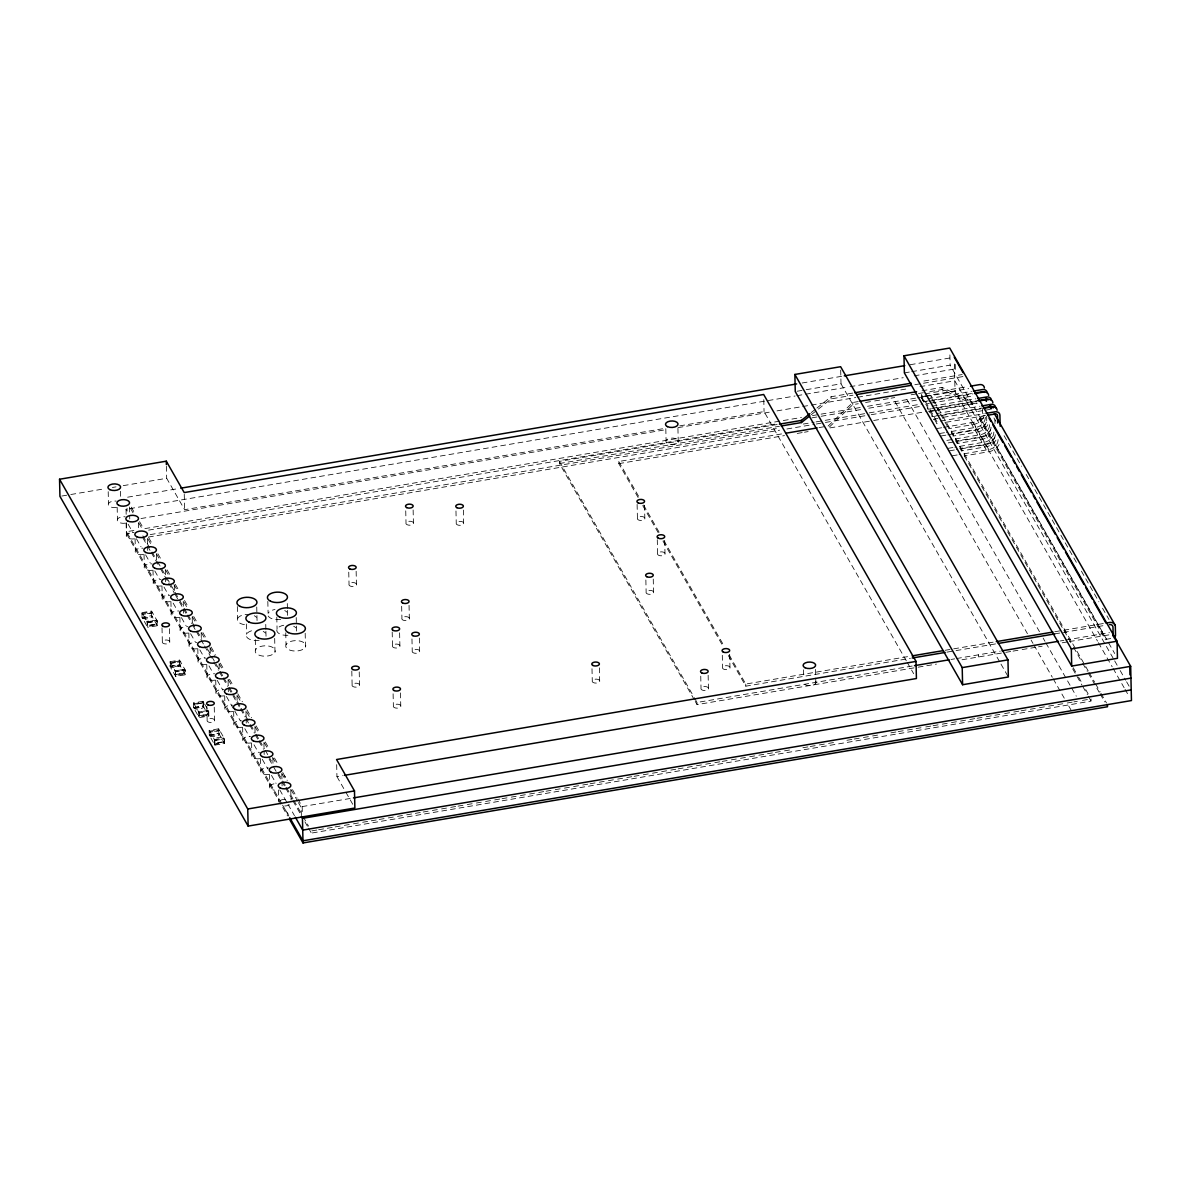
<?xml version="1.0" encoding="UTF-8"?>
<svg xmlns="http://www.w3.org/2000/svg" width="1191" height="1191" viewBox="0 0 1191 1191"><rect width="100%" height="100%" fill="white"/><g stroke="black" fill="none" stroke-linecap="round" stroke-linejoin="round"><path stroke-width="0.75" stroke-dasharray="5 3.75" d="M985.359 417.297L985.299 418.473A9.796 8.054 -29.7 0 1 977.379 427.048L946.398 432.363M989.602 424.725L989.542 425.902A9.796 8.054 -29.7 0 1 981.622 434.462L943.778 440.953M991.001 427.197L990.942 428.373A9.796 8.054 -29.7 0 1 983.022 436.933L945.192 443.424M993.83 432.139L993.77 433.316A9.796 8.054 -29.7 0 1 985.85 441.876L954.869 447.206M995.244 434.611L995.185 435.787A9.796 8.054 -29.7 0 1 987.265 444.362L956.284 449.677M998.073 439.568L998.013 440.744A9.796 8.054 -29.7 0 1 990.093 449.32L959.112 454.634M828.117 426.065L852.771 402.513L858.249 401.575M829.457 426.959L852.83 404.642L858.294 403.719M811.294 412.533L815.537 409.138M816.952 408.022L831.11 396.737L852.95 393.045M811.339 414.662L816.996 410.151M818.411 409.034L831.154 398.881L852.994 395.189M943.585 427.42L974.566 422.105A9.796 8.054 -29.7 0 0 982.486 413.53L982.456 408.677M947.813 434.834L978.794 429.519A9.796 8.054 -29.7 0 0 986.714 420.944L986.684 416.106M61.753 496.051L68.989 494.831M70.79 494.518L105.165 488.697M112.401 487.476L116.018 486.866M123.254 485.645L166.68 478.291L184.605 509.688L663.208 428.671M127.616 497.198L178.933 488.504M802.124 383.011L842.454 376.177M910.266 364.699L952.428 357.568M904.371 372.902L909.864 371.979M911.696 371.666L950.12 365.161L1114.687 653.502M797.092 391.244L804.416 390.008M806.247 389.695L841.01 383.815L1000.068 662.479M126.157 514.304L126.038 509.272L795.067 396.007M796.898 395.695L848.215 387.015M850.046 386.703L903.21 377.696M914.197 375.835L954.527 369.016L955.376 370.505L955.197 362.481M923.918 381.031L962.149 374.555M914.867 384.708L964.01 376.386M679.719 425.872L764.056 411.595L906.321 660.841M140.97 518.547L667.02 429.489M678.021 427.629L769.669 412.116M776.994 410.88L800.828 406.846M802.66 406.533L855.823 397.526M857.654 397.228L908.971 388.534M919.973 386.673L954.795 380.778L1105.486 644.793M922.057 390.782L942.111 387.388L971.975 401.709L972.02 403.838L942.155 389.517L927.581 391.988M865.589 402.484L872.884 401.248M874.7 400.95L889.29 398.479M891.106 398.166L894.754 397.541M911.16 394.772L916.638 393.849M918.455 393.536L925.749 392.301M925.065 393.849L966.869 386.762M971.499 393.551L924.29 401.546L924.246 399.402L921.417 394.459L921.477 396.603L968.67 388.608M133.883 530.471L126.559 531.722L281.686 803.508M144.885 528.61L801.469 417.46M812.47 415.599L860.155 407.53M867.495 406.295L915.581 398.151M917.293 397.854L924.156 396.692M925.883 396.409L955.033 391.467L1097.492 641.056M126.35 522.804L126.603 533.851L132.097 532.928M148.592 530.129L777.142 423.728M811.964 417.833L819.289 416.597M821.12 416.284L861.435 409.466M868.76 408.215L916.415 400.161M927.878 398.791L971.514 391.407M694.323 699.787L559.472 463.522L559.428 461.379L779.39 424.145M559.472 463.522L779.435 426.274M929.293 401.263L972.928 393.879M150.215 534.61L779.361 428.105M803.21 424.07L814.212 422.21M816.043 421.897L823.383 420.646M825.214 420.349L867.405 413.203M869.236 412.89L922.608 403.853M925.705 404.017L928.533 408.96L928.474 406.816L925.66 401.873L925.705 404.017L929.337 403.407M931.154 403.094L972.913 396.022M148.428 537.052L779.554 430.219M786.894 428.983L814.406 424.324M816.237 424.011L823.577 422.76M825.423 422.448L869.445 415.004M871.276 414.691L922.653 405.997M932.121 406.205L975.742 398.821M638.123 497.51L618.799 463.641L618.754 461.498L782.591 433.762M819.006 427.599L826.286 426.363M932.151 408.349L977.216 400.816M937.168 408.066L977.156 401.293M618.799 463.641L784.467 435.593M797.211 433.435L802.674 432.512M804.491 432.214L808.138 431.589M829.978 427.897L871.872 420.795M873.688 420.497L926.494 411.55M928.325 411.237L935.605 410.017M937.421 409.704L977.26 402.96M933.565 410.821L977.141 403.436M936.349 413.619L979.985 406.235M936.394 415.763L981.786 408.081M941.396 415.48L981.399 408.707M943.257 417.312L983.185 410.553M985.002 410.24L990.45 409.332M940.577 421.048L984.213 413.664M946.086 422.269L986.029 415.51M1110.667 638.436A3.588 2.948 -29.7 0 1 1109.789 638.704L1106.35 639.284L979.33 416.731L979.374 418.875L983.572 418.115A6.089 5.017 -29.7 0 0 986.356 416.612M936.722 428.581L941.858 427.718M939.535 433.524L944.686 432.661M940.95 435.995L946.101 435.132M955.778 438.913L955.837 441.057L980.446 436.889A12.297 10.123 -29.7 0 0 991.656 427.167M955.837 441.057L957.236 443.528L981.846 439.36A12.297 10.123 -29.7 0 0 993.071 429.638M948.006 448.367L953.157 447.488M960.02 446.327L960.065 448.471L984.674 444.303A12.297 10.123 -29.7 0 0 995.899 434.581M949.421 450.838L954.572 449.96M960.065 448.471L961.479 450.942L986.088 446.774A12.297 10.123 -29.7 0 0 997.299 437.067M952.249 455.796L957.4 454.932M964.263 453.771L964.293 455.885L988.902 451.717A12.297 10.123 -29.7 0 0 1000.127 442.01M141.952 612.65L151.555 611.028L157.212 620.913L157.316 625.722L147.714 627.359L147.595 622.536L141.952 612.65L142.071 617.459L146.999 626.124L156.602 623.95L146.999 625.588M142.146 613.499L151.748 611.861L152.284 612.799L142.667 614.422L142.146 613.499L142.235 617.236C142.22 620.511 154.413 618.457 151.838 615.613L142.071 617.459M142.756 618.159L152.359 616.536M146.91 621.836L156.512 620.213L157.048 621.136L157.123 624.888L147.52 626.511L146.895 621.3L156.512 620.213M147.595 622.536L157.212 620.913M147.431 622.774L157.048 621.136M185.32 674.791L179.677 664.906L170.075 666.528L169.956 661.72L179.558 660.097L185.215 669.982L185.32 674.791L175.717 676.414L170.775 667.764L180.377 666.141L179.752 660.931L170.149 662.553L170.76 667.228L180.362 665.605M170.67 663.491C191.215 659.04 175.107 663.685 170.149 662.553M170.239 666.305L179.841 664.682M184.516 669.282L174.913 670.905L184.516 669.282L185.126 673.942L175.524 675.58L175.003 674.642L184.605 673.019L185.126 673.942M169.956 661.72L175.598 671.605L185.215 669.982M174.913 670.905L175.434 671.828L185.052 670.205M204.644 704.03L208.738 711.191L208.842 715.999L199.239 717.637L193.597 707.737L193.478 702.928L203.095 701.305L203.795 702.541L194.207 704.7L193.671 703.777L203.274 702.154L203.81 703.077M203.795 702.541L194.207 704.7M193.761 707.514L203.363 705.891C205.939 708.734 193.746 710.789 193.761 707.514L193.671 703.777M193.597 707.737L203.199 706.114L208.842 715.999M194.282 708.437L203.884 706.814M208.038 710.491L198.435 712.114L208.038 710.491L208.648 715.166L199.046 716.788L198.525 715.865L208.127 714.228L208.648 715.166M198.435 712.114L198.957 713.052L208.738 711.191M213.368 742.395L209.274 735.219L209.169 730.411L218.772 728.788L224.414 738.673L224.533 743.482L214.916 745.104L214.216 743.869L223.804 741.71L214.201 743.333L214.737 744.271L224.34 742.633L224.25 738.896C224.265 735.621 212.072 737.691 214.648 740.519L214.737 744.271M209.348 731.244L218.965 729.621L219.486 730.559L209.884 732.182L209.348 731.244L209.437 734.996C209.422 738.271 221.615 736.202 219.04 733.373L209.437 734.996M209.274 735.219L218.876 733.596L224.533 743.482M209.973 735.919L219.576 734.296M214.112 739.596L223.729 737.973M209.169 730.411L214.812 740.296L224.414 738.673M214.648 740.519L224.25 738.896M729.205 655.02L745.76 684.051L910.326 656.196M945.073 650.301L994.44 641.949M1054.779 631.736L1062.089 630.501M1063.92 630.188L1105.977 623.072M728.326 655.541L745.819 686.18L910.371 658.325M946.949 652.132L954.259 650.896M956.09 650.584L996.316 643.78M1054.824 633.88L1106.022 625.201M694.279 697.643L697.033 702.467L912.634 665.963M950.999 659.472L954.661 658.846M956.492 658.549L1000.246 651.135M1060.303 640.966L1063.95 640.356M1065.766 640.043L1109.446 632.644M695.246 701.395L697.077 704.61L916.341 667.481M918.157 667.183L936.439 664.087M962.015 659.754L1003.939 652.653M1005.755 652.355L1011.219 651.432M1013.035 651.12L1020.315 649.884M1022.146 649.571L1036.706 647.115M1038.522 646.802L1042.155 646.192M1062.178 642.798L1067.642 641.875M1069.458 641.562L1111.322 634.475M336.681 764.637L336.949 776.621L342.457 775.683M297.795 798.908L302.186 806.59L353.504 797.91M316.806 830.038L311.313 830.961L311.357 833.105L1091.09 701.112L1091.045 698.968M318.652 829.725L333.316 827.239M335.147 826.926L342.487 825.691M344.318 825.378L351.658 824.127M353.504 823.815L360.828 822.579M362.674 822.266L377.339 819.78M379.17 819.468L386.509 818.232M388.34 817.919L395.68 816.684M397.526 816.371L404.851 815.12M406.697 814.823L421.361 812.336M423.192 812.024L430.532 810.773M432.363 810.476L439.702 809.225M441.548 808.912L448.873 807.677M450.719 807.364L456.213 806.426M458.044 806.128L465.383 804.878M467.214 804.565L474.554 803.33M476.385 803.017L483.725 801.781M485.571 801.469L492.895 800.218M494.741 799.905L500.235 798.982M502.066 798.67L509.406 797.434M511.237 797.121L518.576 795.871M520.407 795.558L527.747 794.323M529.593 794.01L536.918 792.774M538.764 792.462L544.257 791.524M546.088 791.211L553.428 789.975M555.259 789.663L562.599 788.427M564.445 788.114L571.769 786.864M573.615 786.566L580.94 785.316M582.786 785.003L588.28 784.08M590.111 783.767L597.45 782.517M599.281 782.219L606.621 780.968M608.467 780.656L615.792 779.42M617.638 779.108L624.962 777.872M626.808 777.559L632.302 776.621M634.133 776.309L641.473 775.073M643.304 774.76L650.643 773.525M652.489 773.212L659.814 771.962M661.66 771.649L668.985 770.413M670.831 770.101L676.324 769.178M678.155 768.865L685.495 767.614M687.326 767.302L694.666 766.066M696.512 765.753L703.836 764.518M705.682 764.205L713.007 762.955M714.853 762.657L720.347 761.719M722.178 761.406L729.517 760.171M731.348 759.858L738.688 758.607M740.534 758.31L747.859 757.059M749.705 756.747L757.029 755.511M758.875 755.198L773.54 752.712M775.371 752.399L782.71 751.164M784.556 750.851L791.881 749.615M802.898 747.74L808.391 746.817M810.222 746.504L817.562 745.268M819.393 744.956L826.733 743.705M828.579 743.392L835.903 742.157M846.92 740.296L852.414 739.358M854.245 739.045L861.584 737.81M863.43 737.497L870.755 736.261M872.601 735.949L879.926 734.698M890.942 732.837L896.436 731.914M898.267 731.602L905.607 730.351M907.453 730.053L923.948 727.254M925.794 726.942L931.288 726.004M933.119 725.706L940.458 724.456M942.289 724.143L949.629 722.907M951.475 722.595L958.8 721.359M960.646 721.046L967.97 719.796M969.816 719.483L975.31 718.56M977.141 718.247L984.481 717.012M986.312 716.699L1002.822 713.9M1004.668 713.588L1011.993 712.352M1013.839 712.039L1019.332 711.101M1021.163 710.789L1028.503 709.553M1030.334 709.24L1037.674 708.005M1039.52 707.692L1046.844 706.442M1048.69 706.144L1056.015 704.893M1057.861 704.581L1063.355 703.658M1072.168 702.154L1067.032 703.032L1071.409 710.714M1073.895 701.871L1077.319 701.291M1082.47 700.412L1089.318 699.251M926.285 396.022L920.866 396.916L923.68 401.858L926.628 401.397M936.037 416.076L932.151 416.701L929.322 411.758L933.119 411.133M937.913 418.458L933.565 419.172L935.679 422.894M931.302 408.736L927.923 409.287L925.794 405.58M285.349 809.94L289.741 816.297M993.949 417.952L995.795 421.167M1004.073 435.683L1021.565 466.321M1026.166 474.39L1077.706 564.698M1081.398 571.144L1098.876 601.783M1102.553 608.244L1109 619.528M979.374 418.875L1105.471 639.805M1106.394 646.4L1113.749 659.278M1114.672 660.886L1119.257 668.94M1120.18 670.548L1125.689 680.21M1126.612 681.818L1130.289 688.249M973.255 422.403L976.084 427.346M977.483 429.817L980.312 434.76M981.726 437.231L984.54 442.174M985.954 444.645L988.783 449.617M1098.415 642.664L1112.171 666.781M1113.094 668.389L1124.11 687.698M1125.019 689.306L1128.696 695.738M970.859 422.805L973.687 427.748M975.087 430.219L977.915 435.162M979.33 437.633L982.143 442.59M983.558 445.062L986.386 450.019M1088.202 670.935L931.02 395.531L931.064 397.675M1089.125 672.528L1094.618 682.16M1095.526 683.768L1100.112 691.792M1101.02 693.385L1106.513 703.018M931.957 399.223L947.887 427.137M964.293 455.885L1072.6 645.656M1073.523 647.264L1081.785 661.734M1082.708 663.342L1087.294 671.382M1088.217 672.989L1099.219 692.284M1100.142 693.891L1104.727 701.931M921.477 396.603L924.29 401.546M1073.18 667.675L1077.647 675.491M1078.54 677.069L1082.113 683.321M1085.686 689.574L1089.259 695.842M1072.674 668.851L1081.89 684.974M1082.813 686.597L1087.413 694.651M1088.321 696.273L1091.09 701.112M907.006 399.595L1039.46 631.662M1043.137 638.108L1044.983 641.339M1045.892 642.946L1070.754 686.492M1071.677 688.1L1076.277 696.169M895.007 401.635L1027.446 633.686M1031.123 640.133L1032.969 643.363M1033.892 644.971L1052.293 677.232M1053.216 678.84L1064.263 698.194M1000.991 664.102L1008.345 676.979M907.229 662.449L913.661 673.704M618.754 461.498L639.001 496.975M643.602 505.044L659.248 532.466M663.849 540.52L723.681 645.343M642.723 505.565L658.37 532.987M662.97 541.042L722.803 645.864M559.428 461.379L693.356 696.035M336.949 776.621L345.018 790.75M345.911 792.328L353.087 804.878M131.278 507.158L134.955 513.589M139.541 521.628L143.218 528.06M148.726 537.707L152.388 544.138M157.897 553.785L161.574 560.232M167.082 569.879L170.76 576.31M175.345 584.349L179.007 590.781M184.516 600.428L188.193 606.859M193.701 616.506L197.378 622.953M202.887 632.6L206.549 639.031M211.135 647.07L215.735 655.11M220.32 663.149L223.997 669.58M229.506 679.227L233.168 685.674M237.768 693.713L242.354 701.752M246.939 709.791L251.524 717.831M256.125 725.87L259.787 732.301M265.295 741.963L268.972 748.395M274.481 758.042L278.143 764.473M282.743 772.512L287.239 780.492M292.51 789.633L296.946 797.479M130.534 508.468L133.303 513.321M138.841 523.013L141.61 527.866M148.071 539.181L151.763 545.642M156.363 553.726L160.056 560.187M165.594 569.879L169.286 576.355M173.901 584.424L177.578 590.9M184.039 602.214L186.808 607.053M192.346 616.759L195.116 621.598M201.562 632.912L205.254 639.373M209.869 647.457L214.484 655.541M219.099 663.625L222.791 670.086M228.315 679.778L232.007 686.254M237.545 695.946L240.314 700.799M246.775 712.114L249.529 716.952M255.068 726.659L258.76 733.12M264.298 742.812L267.99 749.288M272.59 757.357L276.282 763.833M281.82 773.525L285.512 779.986M291.051 789.693L297.497 800.992M298.42 802.615L301.189 807.468L301.397 816.505M142.875 535.846L151.153 550.361M152.076 551.984L156.676 560.038M157.599 561.661L165.877 576.161M166.8 577.784L174.169 590.676M175.092 592.299L178.769 598.745M179.692 600.353L183.369 606.815M184.292 608.422L187.047 613.261M187.97 614.869L196.262 629.384M197.17 630.992L201.785 639.061M207.308 648.738L210.986 655.184M211.909 656.807L219.263 669.699M220.186 671.307L222.955 676.146M223.863 677.768L228.464 685.822M229.387 687.445L232.156 692.284M233.079 693.891L240.433 706.784M241.356 708.407L249.634 722.922M250.557 724.53L255.157 732.599M256.08 734.207L258.849 739.045M259.772 740.653L264.372 748.722M265.28 750.33L268.049 755.168M268.972 756.776L272.65 763.237M278.173 772.914L281.85 779.361M282.773 780.968L285.542 785.807M286.45 787.43L292.897 798.714M293.82 800.322L302.097 814.838M303.02 816.445L308.543 826.122M142.92 537.99L146.597 544.436M147.52 546.059L150.289 550.897M151.197 552.505L159.49 567.02M160.413 568.628L167.767 581.536M168.69 583.143L174.214 592.82M175.137 594.428L182.506 607.336M183.414 608.943L186.183 613.782M187.106 615.39L191.706 623.459M192.629 625.067L195.384 629.905M196.307 631.528L199.984 637.974M200.907 639.582L203.661 644.42M204.584 646.043L212.876 660.543M213.799 662.166L218.4 670.22M219.308 671.843L222.077 676.682M223 678.289L227.6 686.358M228.523 687.966L235.878 700.874M236.801 702.482L239.57 707.32M240.478 708.928L245.093 716.997M246.001 718.605L248.77 723.443M249.693 725.051L254.293 733.12M255.216 734.728L257.971 739.566M258.894 741.189L263.494 749.243M269.017 758.92L272.694 765.366M273.617 766.989L280.987 779.882M281.91 781.504L284.664 786.343M285.587 787.951L292.033 799.235M292.941 800.843L300.311 813.751M304.911 821.82L307.68 826.658M308.588 828.266L311.357 833.105M126.038 509.272L127.095 511.118L127.02 507.5M128.152 524.248L132.737 532.288M136.414 538.734L141.014 546.788M145.6 554.827L150.2 562.881M154.785 570.936L159.386 578.975M163.986 587.029L168.571 595.083M173.171 603.122L176.849 609.569M181.434 617.623L186.034 625.662M190.62 633.716L195.22 641.77M199.82 649.81L204.405 657.864M209.006 665.918L212.683 672.349M217.268 680.403L222.791 690.065M226.454 696.497L233.808 709.374M234.731 710.982L240.24 720.644M244.84 728.698L249.425 736.738M254.025 744.792L257.703 751.238M262.288 759.277L267.811 768.939M271.488 775.386L276.074 783.425M279.751 789.871L287.105 802.749M288.028 804.357L294.46 815.627M282.595 805.116L288.877 816.118M126.603 533.851L287.582 815.909M179.752 660.931L180.288 661.854M156.602 623.95L157.123 624.888M223.804 741.71L224.34 742.633M157.316 625.722L151.674 615.836L151.555 611.028M193.478 702.928L199.135 712.813L199.239 717.637M284.575 775.728L285.483 777.395M994.902 419.917L994.991 423.594M978.407 654.827L978.466 656.97M961.42 448.799L961.479 450.942M957.192 441.385L957.236 443.528M954.408 363.97L955.033 391.467M952.964 433.971L953.008 436.1L977.617 431.946A12.297 10.123 -29.7 0 0 988.843 422.224M949.897 354.903L950.12 365.161M951.549 431.499L951.594 433.628L976.203 429.475A12.297 10.123 -29.7 0 0 986.952 421.138M948.721 426.557L948.78 428.686L973.389 424.517A12.297 10.123 -29.7 0 0 984.6 414.81M942.111 387.388L942.155 389.517M852.771 402.513L852.83 404.642M840.697 370.133L841.01 383.815M831.11 396.737L831.154 398.881M815.537 669.387L815.85 683.083M803.419 669.774L803.568 676.607M763.788 399.625L764.056 411.595M745.76 684.051L745.819 686.18M729.666 654.38L729.979 668.077A3.811 1.98 -1.3 0 1 723.637 669.148A3.811 1.98 -1.3 0 1 725.2 665.784A3.811 1.98 -1.3 0 1 729.979 668.077M722.297 655.288L722.565 667.258M708.139 675.252L708.451 688.934A3.811 1.98 -1.3 0 1 702.095 690.006A3.811 1.98 -1.3 0 1 703.658 686.641A3.811 1.98 -1.3 0 1 708.451 688.934M700.755 676.146L701.023 688.13M697.033 702.467L697.077 704.61M677.932 428.298L678.245 441.995A6.253 3.245 -1.3 0 1 667.853 443.752A6.253 3.245 -1.3 0 1 670.399 438.228A6.253 3.245 -1.3 0 1 678.245 441.995M665.814 428.686L666.082 440.655M664.697 540.55L665.01 554.232A3.811 1.98 -1.3 0 1 658.668 555.304A3.811 1.98 -1.3 0 1 660.216 551.939A3.811 1.98 -1.3 0 1 665.01 554.232M657.283 539.731L657.596 553.428M653.249 579.079L653.546 592.761A3.811 1.98 -1.3 0 1 647.204 593.833A3.811 1.98 -1.3 0 1 648.767 590.468A3.811 1.98 -1.3 0 1 653.546 592.761M644.539 505.222L644.837 518.904A3.811 1.98 -1.3 0 1 638.495 519.976A3.811 1.98 -1.3 0 1 640.058 516.611A3.811 1.98 -1.3 0 1 644.837 518.904M645.864 579.972L646.132 591.957M637.111 504.403L637.423 518.1M599.386 667.838L599.683 681.52A3.811 1.98 -1.3 0 1 593.341 682.592A3.811 1.98 -1.3 0 1 594.904 679.227A3.811 1.98 -1.3 0 1 599.683 681.52M592.001 668.732L592.269 680.701M463.359 510.061L463.656 523.757A3.811 1.98 -1.3 0 1 457.314 524.829A3.811 1.98 -1.3 0 1 458.877 521.464A3.811 1.98 -1.3 0 1 463.656 523.757M455.974 510.969L456.242 522.938M419.336 638.048L419.649 651.73A3.811 1.98 -1.3 0 1 413.307 652.802A3.811 1.98 -1.3 0 1 414.87 649.437A3.811 1.98 -1.3 0 1 419.649 651.73M413.128 509.956L413.441 523.638A3.811 1.98 -1.3 0 1 407.099 524.71A3.811 1.98 -1.3 0 1 408.647 521.345A3.811 1.98 -1.3 0 1 413.441 523.638M411.967 638.942L412.235 650.926M409.049 605.356L409.347 619.037A3.811 1.98 -1.3 0 1 403.005 620.109A3.811 1.98 -1.3 0 1 404.568 616.744A3.811 1.98 -1.3 0 1 409.347 619.037M405.744 510.85L406.012 522.834M401.665 606.249L401.933 618.233M399.61 632.778L399.923 646.46A3.811 1.98 -1.3 0 1 393.581 647.532A3.811 1.98 -1.3 0 1 395.144 644.167A3.811 1.98 -1.3 0 1 399.923 646.46M400.474 692.894L400.786 706.576A3.811 1.98 -1.3 0 1 394.444 707.648A3.811 1.98 -1.3 0 1 396.007 704.283A3.811 1.98 -1.3 0 1 400.786 706.576M392.196 631.959L392.509 645.656M393.104 693.787L393.372 705.772M359.22 671.888L359.533 685.584A3.811 1.98 -1.3 0 1 353.191 686.656A3.811 1.98 -1.3 0 1 354.754 683.292A3.811 1.98 -1.3 0 1 359.533 685.584M356.139 571.263L356.451 584.945A3.811 1.98 -1.3 0 1 350.109 586.017A3.811 1.98 -1.3 0 1 351.673 582.652A3.811 1.98 -1.3 0 1 356.451 584.945M351.807 671.084L352.119 684.765M348.755 572.156L349.037 584.141M305.179 633.225L305.491 646.907A10.019 5.196 -1.3 0 1 288.847 649.72A10.019 5.196 -1.3 0 1 292.941 640.892A10.019 5.196 -1.3 0 1 305.491 646.907M302.186 806.59L302.38 814.986M296.217 617.519L296.365 624.367M296.41 626.079L296.529 631.2A10.019 5.196 -1.3 0 0 293.701 626.258M287.299 603.524L287.403 608.661M287.448 610.373L287.567 615.509A10.019 5.196 -1.3 0 0 284.738 610.566M290.783 789.633L291.021 799.905M285.751 632.808L286.034 644.778M281.82 773.942L282.103 785.911M276.788 617.102L277.071 629.071M278.471 789.99L278.739 801.975M274.674 638.391L274.987 652.072A10.019 5.196 -1.3 0 1 258.358 654.886A10.019 5.196 -1.3 0 1 262.437 646.058A10.019 5.196 -1.3 0 1 274.987 652.072M272.858 758.235L272.977 763.371M267.826 601.395L268.109 613.38A10.019 5.196 -1.3 0 1 275.017 609.494M269.508 774.299L269.776 786.268A6.357 3.305 -1.3 0 0 274.466 790.184M265.757 624.397L265.876 629.533M265.906 631.23L266.025 636.366A10.019 5.196 -1.3 0 0 263.211 631.424M263.911 742.529L264.179 754.513M260.546 758.593L260.814 770.562M256.75 606.978L256.914 613.827M256.943 615.539L257.062 620.66A10.019 5.196 -1.3 0 0 254.249 615.717M255.291 639.671L255.529 649.944M254.948 726.823L255.053 731.959M251.584 742.886L251.852 754.871M246.329 623.98L246.567 634.237M245.986 711.131L246.254 723.101M242.622 727.195L242.89 739.164M237.337 606.561L237.605 618.531A10.019 5.196 -1.3 0 0 244.974 624.694M237.024 695.425L237.128 700.561M233.659 711.489L233.927 723.458M228.062 679.719L228.33 691.703M224.697 695.782L224.965 707.767M219.099 664.027L219.218 669.148M219.486 730.559L209.884 732.182M218.772 728.788L218.876 733.596M215.735 680.091L216.003 692.06M214.246 707.201L214.559 720.883A3.811 1.98 -1.3 0 1 208.217 721.969A3.811 1.98 -1.3 0 1 209.78 718.605A3.811 1.98 -1.3 0 1 214.559 720.883M214.812 740.296L214.916 745.104M210.137 648.321L210.286 655.169M208.127 714.228L198.525 715.865M206.772 664.384L207.055 676.354M206.832 706.397L207.145 720.079M203.274 702.154L203.363 705.891M203.095 701.305L203.199 706.114M201.175 632.615L201.324 639.463M197.81 648.678L198.093 660.663M198.957 713.052L199.046 716.788M192.213 616.923L192.361 623.756M188.848 632.972L189.131 644.956M184.248 494.295L184.605 509.688M183.25 601.217L183.518 613.186M184.605 673.019L175.003 674.642M179.886 617.28L180.169 629.25M179.558 660.097L179.677 664.906M174.288 585.51L174.407 590.647M175.598 671.605L175.717 676.414M175.434 671.828L175.524 675.58M170.923 601.574L171.206 613.544M166.412 466.306L166.68 478.291M169.435 628.699L169.747 642.381A3.811 1.98 -1.3 0 1 163.405 643.453A3.811 1.98 -1.3 0 1 164.968 640.088A3.811 1.98 -1.3 0 1 169.747 642.381M165.326 569.819L165.594 581.789M161.961 585.868L162.244 597.852M162.021 627.88L162.333 641.562M156.363 554.113L156.483 559.249M152.999 570.176L153.282 582.146M152.284 612.799L142.667 614.422M147.401 538.406L147.669 550.391M144.037 554.47L144.319 566.44M138.439 522.715L138.558 527.836M135.089 538.764L135.357 550.748M129.477 507.009L129.745 518.978M126.127 523.072L126.395 535.042M120.514 491.302L120.633 496.439M117.165 507.366L117.433 519.336M108.202 491.66L108.47 503.644M259.117 640.252A10.019 5.196 -1.3 0 1 246.686 636.932A10.019 5.196 -1.3 0 1 253.475 630.352M237.605 618.531A10.019 5.196 -1.3 0 1 249.693 614.511M280.659 619.38A10.019 5.196 -1.3 0 1 268.228 616.06M287.924 635.294A10.019 5.196 -1.3 0 1 276.982 631.334A10.019 5.196 -1.3 0 1 283.979 625.201M815.775 681.401A6.253 3.245 -1.3 0 1 811.533 685.51A6.253 3.245 -1.3 0 1 803.761 683.426M289.517 804.848A6.357 3.305 -1.3 0 1 283.428 805.89M280.317 800.441A6.357 3.305 -1.3 0 1 286.421 799.414M269.776 786.268A6.357 3.305 -1.3 0 1 277.458 783.708M268.794 774.388A6.357 3.305 -1.3 0 1 260.635 771.426A6.357 3.305 -1.3 0 1 268.496 768.001M259.832 758.682A6.357 3.305 -1.3 0 1 251.673 755.719A6.357 3.305 -1.3 0 1 259.534 752.31M250.869 742.976A6.357 3.305 -1.3 0 1 242.711 740.028A6.357 3.305 -1.3 0 1 250.572 736.604M241.907 727.284A6.357 3.305 -1.3 0 1 233.764 724.322A6.357 3.305 -1.3 0 1 241.609 720.897M232.945 711.578A6.357 3.305 -1.3 0 1 224.801 708.615A6.357 3.305 -1.3 0 1 232.647 705.206M223.982 695.872A6.357 3.305 -1.3 0 1 215.839 692.924A6.357 3.305 -1.3 0 1 223.685 689.5M215.02 680.18A6.357 3.305 -1.3 0 1 206.877 677.217A6.357 3.305 -1.3 0 1 214.722 673.793M206.058 664.474A6.357 3.305 -1.3 0 1 197.914 661.511A6.357 3.305 -1.3 0 1 205.76 658.102M197.096 648.767A6.357 3.305 -1.3 0 1 188.952 645.82A6.357 3.305 -1.3 0 1 196.798 642.396M188.133 633.076A6.357 3.305 -1.3 0 1 179.99 630.113A6.357 3.305 -1.3 0 1 187.836 626.689M179.171 617.37A6.357 3.305 -1.3 0 1 171.028 614.407A6.357 3.305 -1.3 0 1 178.873 610.998M170.209 601.663A6.357 3.305 -1.3 0 1 162.065 598.716A6.357 3.305 -1.3 0 1 169.911 595.292M161.247 585.957A6.357 3.305 -1.3 0 1 153.103 583.009A6.357 3.305 -1.3 0 1 160.949 579.585M152.284 570.266A6.357 3.305 -1.3 0 1 144.141 567.303A6.357 3.305 -1.3 0 1 151.986 563.879M143.322 554.559A6.357 3.305 -1.3 0 1 135.178 551.612A6.357 3.305 -1.3 0 1 143.024 548.188M134.36 538.853A6.357 3.305 -1.3 0 1 126.216 535.905A6.357 3.305 -1.3 0 1 134.062 532.481M125.397 523.162A6.357 3.305 -1.3 0 1 117.254 520.199A6.357 3.305 -1.3 0 1 125.1 516.775M116.435 507.455A6.357 3.305 -1.3 0 1 108.292 504.493A6.357 3.305 -1.3 0 1 116.137 501.083M984.481 415.451A3.588 2.948 -29.7 0 1 982.769 416.15M923.814 401.843L921.596 398.151L923.814 401.843M932.717 414.245L929.888 409.302L929.933 411.431L932.761 416.374L932.717 414.245M936.945 421.659L934.131 416.716L934.176 418.86L937.004 423.817L936.945 421.659"/><path stroke-width="1.5" d="M779.39 424.145L801.379 420.423L809.88 413.649M781.266 425.976L801.424 422.552L809.925 415.793M916.028 661.422L336.562 759.516L354.486 790.913L354.873 808.019L248.13 826.092L59.937 496.364L59.55 479.244L166.293 461.185L184.218 492.583L763.669 394.489L916.028 661.422L916.415 678.528L344.288 775.371M903.984 355.796L949.733 348.055L1117.069 641.22L1117.456 658.325L1071.706 666.082L904.371 372.902L903.984 355.796L1071.319 648.961L1071.706 666.082M794.873 374.45L840.623 366.709L1007.958 659.874L1008.345 676.979L962.596 684.721L795.26 391.556L794.873 374.45L962.209 667.615L962.596 684.721M180.764 488.191L796.63 383.934M844.285 375.865L904.773 365.637M854.766 392.732L911.189 383.189M856.642 394.563L911.234 385.333M860.066 401.278L916.594 391.705M970.501 386.152L979.597 384.619A4.898 4.035 -29.7 0 1 984.391 387.998M973.33 391.095L982.426 389.561A4.898 4.035 -29.7 0 1 987.22 392.956M975.131 392.941L982.769 391.66A2.397 1.965 -29.7 0 1 984.481 392.39M974.744 393.566L983.826 392.033A4.898 4.035 -29.7 0 1 988.634 395.427M977.558 398.509L986.654 396.975A4.898 4.035 -29.7 0 1 991.448 400.37M786.239 433.152L817.19 427.911M977.543 400.667L987.011 399.089A2.397 1.965 -29.7 0 1 988.545 399.61M978.972 400.98L988.068 399.447A4.898 4.035 -29.7 0 1 992.862 402.841M981.801 405.937L990.882 404.389A4.898 4.035 -29.7 0 1 995.691 407.784M983.602 407.769L991.24 406.503A2.397 1.965 -29.7 0 1 993.249 407.932M983.215 408.409L992.297 406.86A4.898 4.035 -29.7 0 1 997.105 410.255M986.029 413.351L995.125 411.818A4.898 4.035 -29.7 0 1 999.919 415.197L1000.172 426.289M987.845 415.212L995.482 413.932A2.397 1.965 -29.7 0 1 997.492 415.361L997.701 423.043M912.157 655.884L943.242 650.614M996.272 641.636L1052.948 632.049M912.202 658.013L945.118 652.445M998.147 643.468L1054.824 633.88M914.465 665.665L949.182 659.784M1002.078 650.822L1058.486 641.279M962.209 667.615L1007.958 659.874M1071.319 648.961L1117.069 641.22M59.55 479.244L247.743 808.987L354.486 790.913M353.504 797.91L1130.676 666.335L1131.45 700.561L302.961 840.801L289.755 817.666M301.397 816.505L302.454 818.351L1130.944 678.111M1131.212 689.872L302.722 830.112L295.368 817.234M289.428 819.14L303.02 842.945L1107.481 706.754L1107.436 704.625M982.471 399.923L983.156 399.848A6.089 5.017 -29.7 0 1 986.565 400.757M989.706 405.461L991.552 408.692M994.321 413.53L1114.895 624.784M954.259 357.255L963.087 372.709M989.081 418.264L990.927 421.495M992.758 424.711L1002.882 442.457M1004.728 445.672L1011.174 456.972M1013.02 460.188L1014.851 463.418M1016.697 466.649L1019.451 471.487M1021.297 474.703L1031.421 492.449M1033.267 495.664L1035.098 498.895M1036.944 502.126L1055.36 534.372M1057.191 537.603L1063.637 548.887M1065.483 552.118L1083.884 584.364M1085.73 587.595L1092.177 598.879M1094.008 602.11L1105.977 623.072L1110.176 622.402A6.089 5.017 -29.7 0 1 1115.312 626.034L1115.52 635.339A6.089 5.017 -29.7 0 1 1114.419 638.019M1113.034 635.428L1130.676 666.335M1129.753 666.796L1129.946 674.806M990.51 405.148L990.584 408.826M986.267 397.734L986.356 401.412M801.379 420.423L801.424 422.552M302.454 818.351L303.02 842.945M247.743 808.987L248.13 826.092M166.293 461.185L166.368 464.594M1109.461 624.62A3.588 2.948 -29.7 0 1 1112.975 627.106L1113.153 635.056A3.588 2.948 -29.7 0 1 1113.049 635.86M257.971 637.78A10.019 5.196 -1.3 0 0 274.6 634.967A10.019 5.196 -1.3 0 0 262.05 628.952A10.019 5.196 -1.3 0 0 257.971 637.78M249.008 622.074A10.019 5.196 -1.3 0 0 265.638 619.26A10.019 5.196 -1.3 0 0 253.088 613.246A10.019 5.196 -1.3 0 0 249.008 622.074M240.046 606.383A10.019 5.196 -1.3 0 0 256.675 603.554A10.019 5.196 -1.3 0 0 244.125 597.554A10.019 5.196 -1.3 0 0 240.046 606.383M270.536 601.217A10.019 5.196 -1.3 0 0 287.18 598.403A10.019 5.196 -1.3 0 0 274.63 592.389A10.019 5.196 -1.3 0 0 270.536 601.217M279.498 616.908A10.019 5.196 -1.3 0 0 296.142 614.094A10.019 5.196 -1.3 0 0 283.592 608.095A10.019 5.196 -1.3 0 0 279.498 616.908M288.46 632.615A10.019 5.196 -1.3 0 0 305.104 629.801A10.019 5.196 -1.3 0 0 292.554 623.786A10.019 5.196 -1.3 0 0 288.46 632.615M667.451 426.646A6.253 3.245 -1.3 0 0 677.858 424.874A6.253 3.245 -1.3 0 0 670.012 421.123A6.253 3.245 -1.3 0 0 667.451 426.646M805.056 667.734A6.253 3.245 -1.3 0 0 815.463 665.963A6.253 3.245 -1.3 0 0 807.617 662.211A6.253 3.245 -1.3 0 0 805.056 667.734M163.018 626.347A3.811 1.98 -1.3 0 0 169.36 625.275A3.811 1.98 -1.3 0 0 164.581 622.982A3.811 1.98 -1.3 0 0 163.018 626.347M207.829 704.849A3.811 1.98 -1.3 0 0 214.172 703.777A3.811 1.98 -1.3 0 0 209.378 701.484A3.811 1.98 -1.3 0 0 207.829 704.849M406.697 507.604A3.811 1.98 -1.3 0 0 413.054 506.532A3.811 1.98 -1.3 0 0 408.26 504.24A3.811 1.98 -1.3 0 0 406.697 507.604M701.707 672.9A3.811 1.98 -1.3 0 0 708.05 671.828A3.811 1.98 -1.3 0 0 703.271 669.536A3.811 1.98 -1.3 0 0 701.707 672.9M646.817 576.727A3.811 1.98 -1.3 0 0 653.159 575.655A3.811 1.98 -1.3 0 0 648.38 573.362A3.811 1.98 -1.3 0 0 646.817 576.727M349.722 568.911A3.811 1.98 -1.3 0 0 356.064 567.839A3.811 1.98 -1.3 0 0 351.271 565.546A3.811 1.98 -1.3 0 0 349.722 568.911M402.618 603.003A3.811 1.98 -1.3 0 0 408.96 601.931A3.811 1.98 -1.3 0 0 404.181 599.639A3.811 1.98 -1.3 0 0 402.618 603.003M352.804 669.55A3.811 1.98 -1.3 0 0 359.146 668.479A3.811 1.98 -1.3 0 0 354.367 666.186A3.811 1.98 -1.3 0 0 352.804 669.55M393.194 630.426A3.811 1.98 -1.3 0 0 399.536 629.354A3.811 1.98 -1.3 0 0 394.742 627.062A3.811 1.98 -1.3 0 0 393.194 630.426M412.92 635.696A3.811 1.98 -1.3 0 0 419.262 634.624A3.811 1.98 -1.3 0 0 414.483 632.332A3.811 1.98 -1.3 0 0 412.92 635.696M394.057 690.542A3.811 1.98 -1.3 0 0 400.399 689.47A3.811 1.98 -1.3 0 0 395.62 687.177A3.811 1.98 -1.3 0 0 394.057 690.542M592.954 665.486A3.811 1.98 -1.3 0 0 599.296 664.414A3.811 1.98 -1.3 0 0 594.517 662.122A3.811 1.98 -1.3 0 0 592.954 665.486M456.927 507.708A3.811 1.98 -1.3 0 0 463.269 506.637A3.811 1.98 -1.3 0 0 458.49 504.344A3.811 1.98 -1.3 0 0 456.927 507.708M723.25 652.043A3.811 1.98 -1.3 0 0 729.592 650.971A3.811 1.98 -1.3 0 0 724.813 648.678A3.811 1.98 -1.3 0 0 723.25 652.043M658.281 538.198A3.811 1.98 -1.3 0 0 664.623 537.126A3.811 1.98 -1.3 0 0 659.829 534.833A3.811 1.98 -1.3 0 0 658.281 538.198M638.108 502.87A3.811 1.98 -1.3 0 0 644.45 501.798A3.811 1.98 -1.3 0 0 639.671 499.505A3.811 1.98 -1.3 0 0 638.108 502.87M280.153 788.01A6.357 3.305 -1.3 0 0 290.708 786.209A6.357 3.305 -1.3 0 0 282.743 782.398A6.357 3.305 -1.3 0 0 280.153 788.01M271.191 772.304A6.357 3.305 -1.3 0 0 281.746 770.517A6.357 3.305 -1.3 0 0 273.781 766.691A6.357 3.305 -1.3 0 0 271.191 772.304M262.228 756.598A6.357 3.305 -1.3 0 0 272.784 754.811A6.357 3.305 -1.3 0 0 264.819 751A6.357 3.305 -1.3 0 0 262.228 756.598M253.266 740.891A6.357 3.305 -1.3 0 0 263.821 739.105A6.357 3.305 -1.3 0 0 255.857 735.294A6.357 3.305 -1.3 0 0 253.266 740.891M244.304 725.2A6.357 3.305 -1.3 0 0 254.859 723.413A6.357 3.305 -1.3 0 0 246.894 719.587A6.357 3.305 -1.3 0 0 244.304 725.2M235.342 709.494A6.357 3.305 -1.3 0 0 245.897 707.707A6.357 3.305 -1.3 0 0 237.932 703.896A6.357 3.305 -1.3 0 0 235.342 709.494M226.379 693.787A6.357 3.305 -1.3 0 0 236.935 692.001A6.357 3.305 -1.3 0 0 228.97 688.19A6.357 3.305 -1.3 0 0 226.379 693.787M217.417 678.096A6.357 3.305 -1.3 0 0 227.972 676.309A6.357 3.305 -1.3 0 0 220.007 672.483A6.357 3.305 -1.3 0 0 217.417 678.096M208.455 662.39A6.357 3.305 -1.3 0 0 219.01 660.603A6.357 3.305 -1.3 0 0 211.045 656.792A6.357 3.305 -1.3 0 0 208.455 662.39M199.493 646.683A6.357 3.305 -1.3 0 0 210.063 644.897A6.357 3.305 -1.3 0 0 202.083 641.086A6.357 3.305 -1.3 0 0 199.493 646.683M190.53 630.992A6.357 3.305 -1.3 0 0 201.1 629.205A6.357 3.305 -1.3 0 0 193.121 625.379A6.357 3.305 -1.3 0 0 190.53 630.992M181.568 615.285A6.357 3.305 -1.3 0 0 192.138 613.499A6.357 3.305 -1.3 0 0 184.158 609.673A6.357 3.305 -1.3 0 0 181.568 615.285M172.606 599.579A6.357 3.305 -1.3 0 0 183.176 597.793A6.357 3.305 -1.3 0 0 175.196 593.981A6.357 3.305 -1.3 0 0 172.606 599.579M163.643 583.888A6.357 3.305 -1.3 0 0 174.214 582.086A6.357 3.305 -1.3 0 0 166.234 578.275A6.357 3.305 -1.3 0 0 163.643 583.888M154.681 568.181A6.357 3.305 -1.3 0 0 165.251 566.395A6.357 3.305 -1.3 0 0 157.272 562.569A6.357 3.305 -1.3 0 0 154.681 568.181M145.719 552.475A6.357 3.305 -1.3 0 0 156.289 550.689A6.357 3.305 -1.3 0 0 148.309 546.877A6.357 3.305 -1.3 0 0 145.719 552.475M136.757 536.769A6.357 3.305 -1.3 0 0 147.327 534.982A6.357 3.305 -1.3 0 0 139.347 531.171A6.357 3.305 -1.3 0 0 136.757 536.769M127.794 521.077A6.357 3.305 -1.3 0 0 138.364 519.291A6.357 3.305 -1.3 0 0 130.385 515.465A6.357 3.305 -1.3 0 0 127.794 521.077M118.832 505.371A6.357 3.305 -1.3 0 0 129.402 503.585A6.357 3.305 -1.3 0 0 121.422 499.773A6.357 3.305 -1.3 0 0 118.832 505.371M109.87 489.665A6.357 3.305 -1.3 0 0 120.44 487.878A6.357 3.305 -1.3 0 0 112.46 484.067A6.357 3.305 -1.3 0 0 109.87 489.665"/></g></svg>
